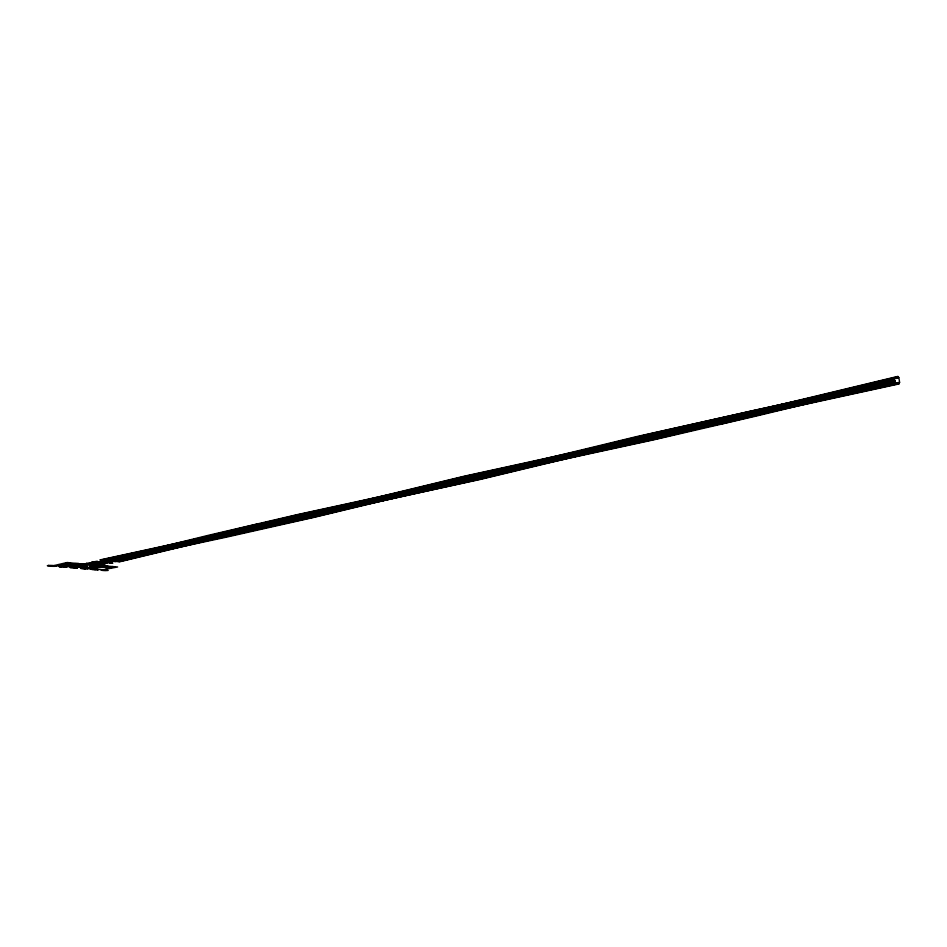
<?xml version="1.0" encoding="UTF-8"?>
<svg xmlns="http://www.w3.org/2000/svg" width="947" height="947" viewBox="0 0 947 947"><rect width="100%" height="100%" fill="white"/><g stroke="black" fill="none" stroke-linecap="round" stroke-linejoin="round"><path stroke-width="1.42" d="M77.476 567.892L75.867 567.49A23.864 3.445 -7 0 0 73.89 567.336L71.688 567.277M101.305 570.201L103.483 569.857M671.53 434.484L670.867 434.59A5.694 1.006 -11.3 0 1 670.535 434.306L671.198 434.188A5.67 1.006 -11.3 0 1 671.53 434.46L300.957 514.837L116.209 559.44M72.777 564.945L74.706 564.743L74.091 564.637M72.54 564.104L74.695 564.85M73.037 566.649L66.491 566.14L68.421 565.939M70.694 566.223L70.137 566.081M73.83 563.903L74.434 564.01M71.345 566.046L71.854 566.117M72.99 565.596L73.546 565.726M73.771 566.484L73.215 566.342M75.429 566.105L74.872 565.963M77.109 565.714L73.724 565.418M102.892 566.59L104.667 566.365M103.472 567.383L96.523 567.064M109.047 567.963L105.886 567.845L110.929 567.419M459.461 478.555L460.088 478.531A5.398 0.947 -9.6 0 1 460.68 478.744L460.053 478.862A5.41 0.947 -9.7 0 1 459.449 478.649L459.449 478.649M461.296 478.128L461.923 478.105A5.398 0.947 -9.6 0 1 462.515 478.318L462.018 478.46A5.41 0.947 -9.7 0 1 461.296 478.223L461.284 478.223M466.398 480.969L467.025 480.851A5.315 0.923 -9.6 0 1 467.605 481.064L467.617 481.076M468.244 480.46L468.848 480.437A5.315 0.923 -9.6 0 1 469.428 480.65M467.569 481.171L467.049 481.194A5.327 0.923 -9.7 0 1 466.398 480.969M469.345 480.78L898.833 377.403M94.321 563.216L95.446 563.169A7.955 1.172 -7.2 0 1 96.57 563.264L96.914 563.358M96.89 563.406L95.801 563.441A7.967 1.184 -7.2 0 1 94.664 563.347L94.321 563.252M103.27 563.193L104.549 563.039A7.896 1.16 -7.2 0 1 105.662 563.145L106.005 563.228M105.969 563.276L104.892 563.323A7.907 1.172 -7.3 0 1 103.779 563.216L103.507 563.157M68.693 563.287L68.125 563.311A5.185 0.781 -7 0 1 67.024 563.216L67.58 563.11A5.173 0.769 -7 0 1 68.598 563.205L68.717 563.24M75.133 564.566L75.807 564.542A5.102 0.758 -7.1 0 1 76.802 564.637L76.885 564.649M76.944 564.27L77.607 564.234A5.102 0.758 -7.1 0 1 78.601 564.329L78.056 564.436M76.719 564.471L76.08 564.495A5.114 0.758 -7.1 0 1 75.085 564.4L75.63 564.294A5.114 0.758 -7 0 1 76.636 564.388M76.293 564.885L75.381 564.909M84.757 564.01L84.129 564.045A5.09 0.758 -7.1 0 1 83.135 563.938L83.691 563.844A5.078 0.746 -7.1 0 1 84.674 563.938L84.78 563.962M79.844 565.442L80.495 565.406A5.066 0.746 -7.1 0 1 81.478 565.501L80.933 565.596A5.066 0.746 -7.1 0 1 79.95 565.513L79.868 565.489M82.886 566.507L86.674 566.495L82.342 566.531A5.043 0.746 -7.2 0 1 81.276 566.448L81.821 566.342A5.031 0.734 -7.1 0 1 82.791 566.436L83.869 566.247L80.306 566.306M105.034 562.79L105.685 562.767A4.995 0.734 -7.3 0 1 106.632 562.861L106.088 562.956A5.007 0.746 -7.3 0 1 105.141 562.861L105.093 562.861M140.085 553.332L140.724 553.297A5.055 0.769 -7.4 0 1 141.648 553.403L141.742 553.439M88.331 567.821L88.971 567.798A4.96 0.722 -7.2 0 1 89.929 567.88L89.397 567.975M91.492 567.064L92.143 567.04A4.972 0.722 -7.2 0 1 93.09 567.123L92.64 567.229A4.972 0.722 -7.2 0 1 91.599 567.135L91.492 567.111M894.655 382.126L464.196 476.211L113.948 561.003A5.007 0.746 -7.3 0 0 114.895 561.098L115.534 561.062M141.707 553.498L141.174 553.51A5.055 0.769 -7.5 0 1 140.168 553.403L140.097 553.379M115.735 561.464L115.191 561.488A4.995 0.746 -7.3 0 1 114.161 561.393L114.705 561.287A4.995 0.734 -7.3 0 1 115.641 561.382L115.487 561.003A5.007 0.746 -7.3 0 0 114.492 560.896L113.912 560.908M92.699 569.017L90.959 569.218L92.486 569.597A23.273 3.386 -7.3 0 0 94.345 569.751L95.079 569.786M91.161 569.123L82.022 567.289M102.264 566.673L103.01 566.732M275.364 521.383L274.843 521.395A5.185 0.852 -8.3 0 1 273.967 521.241L274.559 521.122M284.597 523.004L283.993 523.016A5.114 0.829 -8.4 0 1 283.212 522.874L641.344 436.236L750.355 411.543L894.359 380.493M895.081 380.895L673.151 434.034L710.901 425.677M895.211 381.25L660.473 437.621L353.977 503.757L275.861 521.525M894.584 381.771L656.555 438.852L277.767 521.087M885.611 384.34L721.507 423.901M894.737 382.481L757.15 415.851L652.661 440.083L276.666 521.667M243.829 528.615L131.834 555.865L281.579 523.218A5.114 0.829 -8.3 0 0 282.336 523.395L282.916 523.289A5.102 0.829 -8.3 0 0 282.123 523.146L281.496 523.218M244.681 528.746L273.695 521.655A5.185 0.852 -8.2 0 0 272.89 521.513L272.31 521.619A5.185 0.852 -8.3 0 0 273.115 521.773L273.47 521.785M716.121 422.954L671.541 433.276M716.429 423.238L837.006 394.307L669.032 431.347M721.212 423.617L710.7 426.067M257.158 524.129L102.359 561.784M254.861 525.384L97.482 563.524L99.613 564.092M255.702 525.514L276.311 520.755M74.612 563.702L72.138 564.294L72.753 564.4M75.121 563.867L78.068 563.962L77.465 563.856M897.934 376.373L466.871 480.117M257.998 524.271L272.487 520.921M897.993 376.752L467.475 480.318M898.052 377.131L468.067 480.52M895.116 380.706L756.7 410.513L646.541 435.395L286.089 522.507M264.852 523.727L148.537 552.042L280.809 523.064M106.526 562.151L224.344 536.996L315.884 516.293L667.351 431.299A5.765 1.042 -11.3 0 0 667.008 430.992L562.885 455.637L355.149 506.621L283.899 522.898L284.988 523.075M265.669 523.869L274.192 521.904M667.28 431.749L313.102 517.275L107.047 562.376A5.007 0.746 -7.3 0 0 108.005 562.471L108.645 562.4A5.007 0.734 -7.3 0 0 107.591 562.281L107.425 562.269M885.031 381.345L636.206 436.697L283.555 522.117M885.114 381.712L479.608 479.265L375.734 502.384L172.117 545.744L107.958 560.364M885.196 382.079L480.2 479.466L116.398 558.446M74.174 566.105L75.855 565.714L70.09 565.028L73.464 564.258L79.915 564.743M99.814 559.973L465.048 480.531M100.796 560.068L465.64 480.733M97.304 561.216L91.516 562.21L94.7 562.506L86.911 564.708L91.954 566.01L103.91 567.016M101.779 560.162L466.244 480.934M270.818 521.3L670.523 434.223M275.127 521.406L347.371 504.881L568.259 457.697L673.506 434.306M668.7 431.063L861.912 388.601L672.287 433.809M460.218 478.922L117.653 561.654M462.148 478.46L899.011 383.204M106.028 560.186L114.48 558.257M106.987 560.269L134.072 553.522M460.834 479.123L118.6 561.749M462.681 478.697L899.07 383.559M275.009 522.046L166.625 547.899L279.992 522.933M461.449 479.324L119.535 561.831M463.284 478.91L899.129 383.914M669.399 431.631L811.757 400.084L671.92 433.537M97.908 562.778L89.847 564.826L93.942 565.904M98.606 562.778L99.861 562.447L99.186 562.269M667.647 432.033L313.859 517.417L226.025 537.245L108.443 562.329M103.33 561.879L295.405 515.369L670.168 433.939M85.384 566.543L86.213 566.353L78.625 564.424M101.293 563.003L286.87 522.649M103.176 562.992L102.193 563.228A7.931 1.172 -7.3 0 1 101.069 563.134L101.85 562.956A7.919 1.16 -7.2 0 1 102.963 563.051L105.591 562.364M83.904 567.62L85.384 567.289L80.957 566.164L86.864 565.016L82.105 564.234M669.801 433.667L298.293 514.387L207.902 535.434L103.768 561.145M105.886 562.861L107.615 562.719M114.883 561.026L464.811 476.424L885.741 384.671M281.661 522.543L355.61 505.497L649.618 433.939L752.865 410.619L894.311 380.126M115.842 561.109L465.427 476.625L885.812 385.027M282.455 522.685L284.349 522.259M83.052 568.46L84.946 568.022M97.908 565.596L97.056 565.773M282.526 523.324L116.244 559.452M899.65 382.635L461.023 477.986M112.894 563.063L104.371 562.317M113.261 557.901L102.536 560.304A5.078 0.758 -7.2 0 0 103.507 560.399L104.099 560.304A5.078 0.758 -7.2 0 0 103.081 560.198L105.413 560.494L97.849 562.234L98.997 562.352M115.842 557.31L105.081 560.079L116.824 561.192L466.338 476.767L899.591 382.268L898.892 377.77L478.768 478.791L131.645 554.374M113.545 558.15L180.013 543.093L467.865 481.289M116.161 557.558L130.745 554.267M114.753 558.505L116.102 558.197M101.459 566.614L89.148 567.004L93.232 567.064L91.693 567.277M105.555 566.637L94.534 565.548M107.212 566.27L105.224 566.259M134.308 553.782L384.198 500.229L479.028 479.064L807.294 399.634L894.252 379.747M895.116 381.085L668.369 430.352M283.212 522.768L283.792 522.768A5.102 0.829 -8.3 0 1 284.574 522.91L284.621 522.933M77.275 567.975L73.499 568.034A23.947 3.539 -7.2 0 1 71.534 567.869L69.912 567.478L71.688 567.277M108.218 567.94L108.858 567.869A4.865 0.698 -7.3 0 1 109.769 567.963L109.876 567.987M109.888 567.525L110.491 567.502A4.865 0.698 -7.3 0 1 111.415 567.596L111.509 567.62M109.816 568.034L109.236 568.058A4.877 0.698 -7.4 0 1 108.325 567.975L108.325 567.975M111.45 567.667L110.882 567.691A4.877 0.698 -7.4 0 1 109.959 567.608L109.864 567.573M76.861 564.72L76.245 564.732A5.102 0.758 -7 0 0 75.168 564.72L74.612 564.732A5.102 0.758 -7.1 0 0 75.63 564.909L68.515 566.673L66.16 566.46A39.087 5.646 -6.9 0 0 63.425 566.235L61.496 566.152M74.695 566.27L67.817 566.093M72.919 564.092L80.637 564.578M74.505 563.631L78.696 563.489M72.031 565.809L76.387 565.88M70.362 566.199L71.51 566.199M107.484 570.579L108.183 570.39L106.691 570.047A22.882 3.232 -7.3 0 0 104.868 569.905L104.525 569.881M94.96 563.654L104.939 564.495L100.713 565.548L117.629 566.981L103.507 569.644M81.466 568.188L80.554 568.354L82.14 568.745A23.604 3.468 -7.3 0 0 84.046 568.898L84.425 568.922M97.281 569.763L98.192 569.573L96.665 569.218A23.202 3.303 -7.2 0 0 94.795 569.064L92.676 569.017M97.517 562.482L98.476 562.388M98.95 562.4L98.322 562.305M101.282 562.577L101.992 562.66M101.222 562.838L102.016 562.613M106.324 562.329L107.058 562.376M107.2 562.281L106.313 562.388M110.065 562.849L109.45 562.802L110.172 562.79M111.486 562.932L112.208 562.98L111.486 562.992M93.954 565.904L95.055 565.975A19.674 2.841 -7.2 0 1 96.724 566.117L101.601 566.318A19.449 2.794 -7.2 0 1 103.247 566.46L104.442 566.756L89.267 567.762L101.282 569.632M85.147 568.946L87.953 568.756L86.39 568.366A23.533 3.374 -7.1 0 0 84.472 568.212L84.105 568.188M97.304 569.774L95.055 569.774M81.454 568.188L83.383 568.164M94.144 566.223L94.7 566.176A4.972 0.722 -7.2 0 1 95.659 566.259L95.209 566.365A4.984 0.734 -7.2 0 1 94.167 566.27L93.777 566.211M123.489 558.126L123.264 558.233A5.031 0.758 -7.4 0 0 124.199 558.339L124.791 558.245A5.019 0.746 -7.3 0 0 123.808 558.138L123.998 558.233M82.874 566.448L78.021 566.578L78.625 566.685M101.365 567.111L100.074 567.407M74.458 564.554L76.387 564.353L75.784 564.246M101.293 569.632L104.549 569.881M92.995 566.353L92.617 566.259M106.478 570.627L104.395 570.567A22.953 3.315 -7.4 0 1 102.56 570.425L101.424 570.236M72.872 566.519L79.323 566.543L77.903 566.188L85.254 564.945L81.371 564.412M89.184 567.88C78.779 567.75 94.949 567.371 88.071 567.999M66.681 564.187L64.396 564.01M102.016 563.086L95.635 565.004L107.899 566.128M104.726 563.181L91.267 562.743L88.13 563.572M70.066 563.418L65.213 563.702L65.84 563.808M86.023 563.95L75.855 564.388M61.519 566.377L59.022 566.649L66.728 567.004L54.121 565.537L67.142 562.506L81.963 564.01M64.053 563.903L63.591 564.01A5.185 0.769 -7 0 0 64.621 564.104L65.177 563.998A5.173 0.769 -7 0 0 64.147 563.915L64.147 563.903M95.6 561.938L96.109 561.843A5.078 0.758 -7.2 0 0 95.079 561.737L94.534 561.843A5.078 0.758 -7.2 0 0 95.517 561.938L95.505 561.938M75.073 563.678L81.004 564.234M83.372 568.164L84.117 568.188M85.159 568.946L84.413 568.922M98.228 562.518L106.455 560.6L116.611 561.547L140.097 556.126L374.467 498.761L460.064 478.697L459.224 478.401M80.294 566.827L82.188 566.637L81.596 566.531M78.281 566.768L76.376 566.957L81.111 567.016M109.355 567.289L108.076 567.573M62.076 564.672C56.927 564.696 65.331 565.619 63.828 564.826M103.318 567.17L104.608 566.874M108.017 568.082L109.296 567.798M61.508 565.359C54.405 565.986 71.143 565.655 60.407 565.477M106.313 565.986L105.022 566.282M68.906 563.654C74.493 563.583 66.337 562.601 67.533 563.418M112.634 566.543L111.355 566.827M77.678 566.922C91.113 566.922 76.979 568.07 79.95 566.91M98.784 569.751L88.556 568.247L86.13 567.644L87.716 567.277L77.737 565.241M76.245 565.323L69.38 565.181M64.798 564.578L68.409 565.418L63.615 566.353L66.716 567.111M60.999 564.791L66.136 564.542L65.521 564.436M110.42 567.064L112.326 567.229M66.089 563.619L68.184 563.796M98.559 566.353L106.253 566.495M108.775 567.431L112.622 567.324A4.877 0.71 -7.4 0 1 111.616 567.241L112.148 567.135A4.865 0.698 -7.3 0 1 113.06 567.217L112.563 567.052M79.181 564.909L71.061 564.791M72.943 564.743L77.204 565.11M97.458 566.851L101.483 567.194M61.626 567.075L60.075 566.91M105.235 562.636L106.419 562.743M67.213 564.045C68.61 564.826 61.2 563.785 62.443 564.59M64.136 564.199L63.52 564.092L69.214 563.69M72.41 565.028C71.806 565.383 61.934 565.525 70.729 565.406M103.365 566.649L102.963 567.253M109.71 567.206L114.208 566.673M101.72 567.028L101.66 566.697A4.936 0.722 -7.3 0 1 100.713 566.614L101.258 566.519A4.936 0.71 -7.3 0 1 102.193 566.602L102.3 566.626M673.033 434.164L673.542 433.998A5.682 1.006 -11.3 0 0 673.199 433.726L672.571 433.773A5.706 1.006 -11.4 0 0 672.891 434.128L672.879 434.128M282.549 523.312L283.342 523.454M93.646 562.53L94.522 562.364A8.002 1.184 -7.2 0 1 95.659 562.471L94.878 562.648A8.002 1.196 -7.2 0 1 93.741 562.542M666.842 431.441L666.783 431.43A5.789 1.042 -11.3 0 1 666.333 431.122L667.008 430.992M75.204 564.637L75.251 564.649A5.114 0.758 -7.1 0 0 76.257 564.732L76.293 564.838M88.391 567.88L88.438 567.892A4.972 0.722 -7.2 0 0 89.397 567.975M77.015 564.329L77.05 564.341A5.102 0.758 -7.1 0 0 78.056 564.424M74.955 567.786L71.345 566.898L79.205 565.087L78.128 564.814M100.749 566.993L102.276 567.395M90.616 564.53L95.955 565.904M469.617 480.887L468.812 480.768A5.327 0.923 -9.7 0 1 468.232 480.555L468.232 480.555M275.352 521.276L275.411 521.3A5.185 0.852 -8.2 0 0 274.547 521.122M63.058 566.436A24.089 3.504 -6.9 0 1 64.112 566.507M668.393 430.625L668.393 430.648A5.789 1.042 -11.4 0 0 668.748 430.944L669.411 430.814A5.765 1.042 -11.3 0 0 669.056 430.53L668.404 430.601M885.35 380.824L885.327 380.86A6.345 1.113 -13 0 0 885.386 381.239L886.108 381.096A6.309 1.101 -12.9 0 0 886.037 380.718L885.35 380.824M884.593 382.552L884.569 382.588A6.309 1.101 -13 0 0 884.628 382.955L885.338 382.825A6.274 1.089 -12.9 0 0 885.279 382.458L884.616 382.529M884.865 383.701L884.841 383.736A6.286 1.089 -13 0 0 884.9 384.103L885.611 383.961A6.25 1.089 -12.9 0 0 885.552 383.594L884.9 383.677M886.214 384.932L886.191 384.967A6.25 1.077 -12.9 0 0 886.25 385.322L886.948 385.192A6.215 1.077 -12.9 0 0 886.889 384.825L886.238 384.908M83.892 563.938L88.284 564.104L83.892 563.938M86.236 563.406L90.628 563.572L86.236 563.406M89.255 564.436L93.599 564.59L89.255 564.436M91.587 563.891L95.931 564.057L91.587 563.891M93.883 564.838L98.192 565.004L93.883 564.838M96.215 564.305L100.512 564.471L96.215 564.305M60.099 564.72L60.194 564.803A5.173 0.769 -7 0 0 61.235 564.885L61.898 564.814A5.173 0.769 -6.9 0 0 60.75 564.696L60.135 564.708M65.201 563.536L65.296 563.619A5.185 0.781 -7 0 0 66.326 563.714L66.917 563.619A5.173 0.769 -7 0 0 65.84 563.512L65.225 563.536M59.519 565.406L59.614 565.477A5.161 0.769 -7 0 0 60.655 565.572L61.318 565.501A5.161 0.769 -6.9 0 0 60.17 565.383L59.554 565.395M90.462 563.157L90.545 563.228A5.066 0.758 -7.2 0 0 91.528 563.323L92.072 563.228A5.066 0.746 -7.1 0 0 91.09 563.134L90.462 563.157M85.372 566.282L85.455 566.353A5.019 0.734 -7.2 0 0 86.437 566.448L86.97 566.342A5.019 0.734 -7.1 0 0 85.999 566.259L85.443 566.27M106.952 560.636L107.023 560.719A5.043 0.758 -7.3 0 0 107.982 560.813L108.526 560.719A5.043 0.746 -7.2 0 0 107.567 560.624L107.011 560.624M96.334 565.702L96.416 565.773A4.984 0.734 -7.3 0 0 97.375 565.868L98.014 565.797A4.972 0.722 -7.2 0 0 96.949 565.679L96.369 565.69M48.605 565.418L47.35 565.702A19.627 2.948 -7 0 0 54.879 566.33L56.133 566.034A19.579 2.877 -6.8 0 0 48.605 565.418M113.285 566.791L113.32 566.874A4.877 0.71 -7.4 0 0 114.244 566.957L114.871 566.886A4.865 0.698 -7.3 0 0 113.841 566.78L113.32 566.791"/></g></svg>
